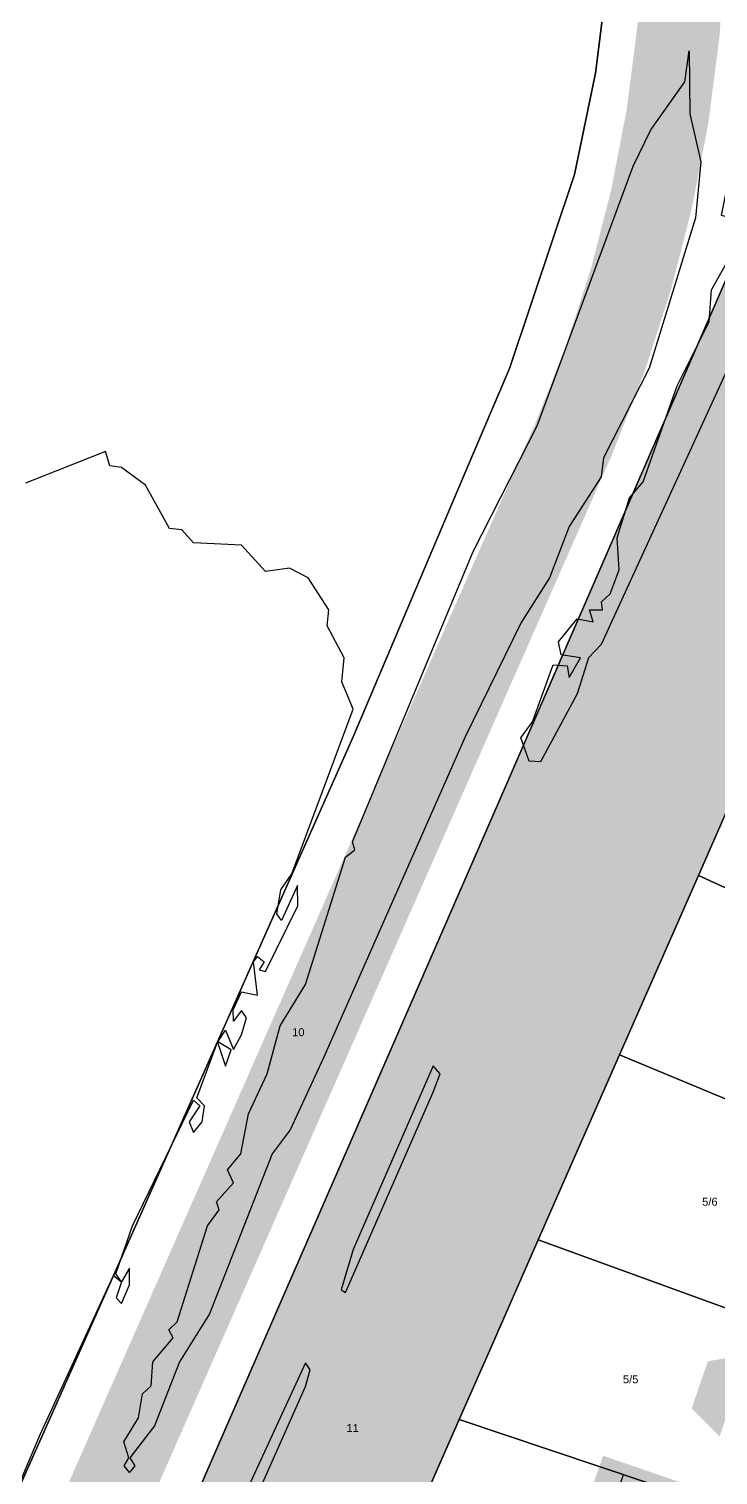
# Model space of a CAD drawing. Header units: millimetres. Extents: x 238 to 3518, y -74 to 2735.
# Drawn here: x 1495 to 1581.2, y 1959.1 to 2139.8 of the extents above; entities that cross this region are included whole.
import ezdxf
from ezdxf.enums import TextEntityAlignment as Align

# ---------------------------------------------------------------- set-up
doc = ezdxf.new("R2010")
doc.units = ezdxf.units.MM
for name, color, linetype in [('LP_Flurstueck_bez', 7, 'Continuous'), ('LP_Flurstuecke', 8, 'Continuous'), ('LP_Gebaeude_F', 254, 'Continuous'), ('LP_Gebaeude_Schatten', 7, 'Continuous'), ('LP_Gebaeude_U', 7, 'Continuous'), ('LP_Topographie_Hoehenlinien', 8, 'Continuous'), ('LP_Verkehr_Bahnverkehr', 32, 'Continuous'), ('LP_Verkehr_Strassen', 9, 'Continuous'), ('LP_Verkehr_Wege_Plaetze', 252, 'Continuous')]:
    doc.layers.add(name, color=color, linetype=linetype)
doc.styles.get("Standard").update_dxf_attribs({"font": 'arial.ttf'})

msp = doc.modelspace()

# ---------------------------------------------------------------- hatches: boundary and pattern name
at = {"layer": 'LP_Gebaeude_F'}
msp.add_hatch(color=254, dxfattribs=at).paths.add_polyline_path([(1567.97, 1955.18), (1579.59, 1951.97), (1580.7, 1955.24), (1569.3, 1959.1)])
at = {"layer": 'LP_Gebaeude_Schatten'}
for points in [[(1579.88, 1973.29), (1582.43, 1973.72), (1582.44, 1973.75), (1582.66, 1973.67), (1583.01, 1973.6), (1583.38, 1973.8), (1584.83, 1972.97), (1585.68, 1972.51), (1585.22, 1974.21), (1590.2, 1972.38), (1589.52, 1970.4), (1591.14, 1969.84), (1590.33, 1967.47), (1589.38, 1967.8), (1588.51, 1968.1), (1588.61, 1968.41), (1588.06, 1968.6), (1587.94, 1968.25), (1587.93, 1968.22), (1583.38, 1969.79), (1581.34, 1963.88), (1577.84, 1967.38), (1579.88, 1973.29)], [(1566.77, 1961.48), (1578.19, 1957.55), (1579.78, 1955.97), (1580.86, 1955.4), (1584.97, 1953.53), (1589.47, 1949.03), (1586.36, 1949.9), (1585.39, 1950.17), (1584.41, 1950.44), (1581.32, 1951.31), (1579.65, 1945.13), (1570.49, 1947.69), (1568.09, 1946.22), (1567.31, 1943.3), (1568.49, 1940.94), (1568.47, 1940.84), (1567.67, 1937.89), (1563.67, 1941.89), (1563.47, 1945.84), (1563.53, 1945.87), (1563.55, 1946.82), (1563.31, 1947.3), (1563.59, 1950.72), (1565.99, 1952.19), (1575.15, 1949.63), (1576.01, 1952.8), (1579.55, 1951.8), (1580.69, 1955.05), (1569.27, 1958.98), (1567.91, 1955.09), (1565.41, 1957.59), (1566.77, 1961.48)]]:
    msp.add_hatch(color=7, dxfattribs=at).paths.add_polyline_path(points)
at = {"layer": 'LP_Verkehr_Bahnverkehr'}
for points in [[(1409.67, 1724.74), (1419.75, 1719.16), (1476.35, 1845.39), (1506.27, 1916.28), (1531.99, 1975.55), (1559.69, 2040.54), (1621.08, 2176.98), (1614.45, 2182.82), (1591.2, 2129.38), (1585.2, 2115.54), (1553.61, 2042.93), (1516.21, 1957.22), (1490.18, 1898.56), (1486.75, 1892.03), (1459.16, 1829.52), (1421.77, 1743.36), (1413.83, 1725.17)], [(1419.75, 1719.16), (1432.91, 1711.87), (1490.17, 1839.56), (1520.03, 1910.31), (1545.77, 1969.63), (1573.36, 2034.39), (1632.82, 2166.63), (1621.08, 2176.98), (1559.69, 2040.54), (1531.99, 1975.55), (1506.27, 1916.28), (1476.35, 1845.39)], [(1432.91, 1711.87), (1437.48, 1710.58), (1440.84, 1718.64), (1460.93, 1764.72), (1468.35, 1781.85), (1476.31, 1800.23), (1485.67, 1821.83), (1496.64, 1847.17), (1507.95, 1873.27), (1513.61, 1886.34), (1514.59, 1888.47), (1517.23, 1894.23), (1522.94, 1907.22), (1538.82, 1943.34), (1548.79, 1966.01), (1552.43, 1974.29), (1558.66, 1988.45), (1568.83, 2011.58), (1578.7, 2034.02), (1587.55, 2054.17), (1588.77, 2056.92), (1598.86, 2079.88), (1609.38, 2103.75), (1614.86, 2116.28), (1621.08, 2130.4), (1623.01, 2134.79), (1634.55, 2161.04), (1636.1, 2160.35), (1637.16, 2163.21), (1632.82, 2166.63), (1573.36, 2034.39), (1545.77, 1969.63), (1520.03, 1910.31), (1490.17, 1839.56)]]:
    msp.add_hatch(color=32, dxfattribs=at).paths.add_polyline_path(points)
at = {"layer": 'LP_Verkehr_Strassen'}
msp.add_hatch(color=9, dxfattribs=at).paths.add_polyline_path([(1394.14, 1733.79), (1399.28, 1730.79), (1404.89, 1727.53), (1451.91, 1832.72), (1477.22, 1890.16), (1564.44, 2088.09), (1568.32, 2097.93), (1571.59, 2108), (1574.22, 2118.24), (1576.23, 2128.63), (1577.58, 2139.12), (1578.29, 2149.67), (1578.39, 2157.82), (1579.26, 2161.02), (1580.83, 2163.94), (1581.74, 2164.98), (1583.02, 2166.43), (1585.72, 2168.37), (1584.26, 2179.98), (1580.91, 2181.45), (1578.13, 2183.82), (1576.15, 2186.9), (1574.22, 2198.1), (1572.36, 2208.42), (1571.1, 2218.83), (1570.43, 2229.3), (1570.37, 2239.78), (1570.9, 2250.26), (1572.04, 2260.68), (1573.77, 2271.02), (1576.09, 2281.25), (1579, 2291.33), (1582.52, 2300.2), (1586.52, 2308.87), (1590.99, 2317.3), (1582.31, 2320.36), (1579.71, 2311.83), (1576.69, 2303.44), (1573.09, 2293.21), (1570.09, 2282.79), (1567.69, 2272.22), (1565.9, 2261.53), (1564.73, 2250.75), (1564.17, 2239.92), (1564.24, 2229.08), (1564.93, 2218.26), (1566.23, 2207.5), (1568.16, 2196.83), (1568.56, 2193.57), (1568.57, 2190.29), (1568.2, 2187.02), (1566.34, 2184.55), (1564.86, 2183.79), (1566.76, 2170.9), (1568.47, 2168.67), (1569.98, 2165.98), (1571.08, 2163.09), (1571.75, 2160.08), (1571.7, 2149.91), (1571.02, 2139.76), (1569.71, 2129.67), (1567.79, 2119.69), (1565.25, 2109.84), (1562.11, 2100.16), (1558.38, 2090.7), (1471.18, 1892.82), (1445.87, 1835.38), (1402.92, 1739.29), (1400.83, 1738.88), (1398.82, 1739.56), (1397.41, 1741.15)])
at = {"layer": 'LP_Verkehr_Wege_Plaetze'}
msp.add_hatch(color=252, dxfattribs=at).paths.add_polyline_path([(1404.89, 1727.53), (1408.14, 1725.63), (1455.34, 1831.2), (1480.65, 1888.65), (1567.93, 2086.72), (1571.85, 2096.67), (1575.19, 2106.95), (1577.88, 2117.42), (1579.93, 2128.03), (1581.32, 2138.75), (1582.04, 2149.52), (1582.14, 2157.78), (1581.74, 2164.98), (1580.83, 2163.94), (1579.26, 2161.02), (1578.39, 2157.82), (1578.29, 2149.67), (1577.58, 2139.12), (1576.23, 2128.63), (1574.22, 2118.24), (1571.59, 2108), (1568.32, 2097.93), (1564.44, 2088.09), (1477.22, 1890.16), (1451.91, 1832.72)])

# ---------------------------------------------------------------- linework, layer by layer
at = {"layer": 'LP_Flurstuecke', "color": 8}
for points in [[(1467.63, 1898.9), (1524.79, 2027.25), (1535.51, 2051.32), (1549.67, 2084.66), (1555.07, 2097.37), (1563.2, 2121.63), (1565.84, 2134.3), (1568.13, 2152.58), (1567.94, 2162.91), (1562.12, 2170.48), (1550.31, 2179.46), (1545, 2186.12), (1547.5, 2235.36), (1545.14, 2241.59), (1540.31, 2245.78), (1483.57, 2294.95), (1419.82, 2350.19), (1417.9, 2345.91), (1364.22, 2225.33), (1333.66, 2156.69), (1067.14, 2243.37), (1056.89, 2115.99), (1096.12, 2051.97), (1204.64, 1939.92)], [(1516.21, 1957.22), (1553.61, 2042.93), (1585.2, 2115.54), (1581.6, 2116.52), (1583.84, 2127.82), (1584.96, 2137.61), (1586.07, 2165.57), (1585.72, 2168.37), (1584.26, 2179.98), (1581.62, 2201.1), (1582.8, 2225.98), (1583.95, 2237.18), (1585.74, 2254.46)], [(1553.15, 2249.06), (1559.73, 2207.98), (1563.96, 2189.94), (1564.86, 2183.79), (1566.76, 2170.9), (1567.94, 2162.91), (1568.13, 2152.58), (1565.84, 2134.3), (1563.2, 2121.63), (1555.07, 2097.37), (1549.67, 2084.66), (1535.51, 2051.32), (1524.79, 2027.25), (1467.63, 1898.9)], [(1538.82, 1943.34), (1548.79, 1966.01), (1552.43, 1974.29), (1558.66, 1988.45), (1568.83, 2011.58), (1578.7, 2034.02), (1587.55, 2054.17), (1588.77, 2056.92), (1598.86, 2079.88), (1609.38, 2103.75), (1614.86, 2116.28), (1621.08, 2130.4), (1623.01, 2134.79), (1634.55, 2161.04), (1636.1, 2160.35), (1637.16, 2163.21), (1632.82, 2166.63), (1621.08, 2176.98), (1614.45, 2182.82), (1591.2, 2129.38), (1585.2, 2115.54), (1553.61, 2042.93), (1516.21, 1957.22)]]:
    msp.add_lwpolyline(points, dxfattribs=at)
for points in [[(1578.7, 2034.02), (1620.22, 2015.08), (1630.56, 2035.86), (1588.77, 2056.92), (1587.55, 2054.17)], [(1568.83, 2011.58), (1610.86, 1994.15), (1620.22, 2015.08), (1578.7, 2034.02)], [(1558.66, 1988.45), (1602.81, 1972.43), (1610.86, 1994.15), (1568.83, 2011.58)], [(1548.79, 1966.01), (1595.34, 1950.39), (1602.81, 1972.43), (1558.66, 1988.45), (1552.43, 1974.29)], [(1538.82, 1943.34), (1556.15, 1937.92), (1588.9, 1927.68), (1595.34, 1950.39), (1548.79, 1966.01)]]:
    msp.add_lwpolyline(points, close=True, dxfattribs=at)
at = {"layer": 'LP_Gebaeude_U', "color": 7}
msp.add_lwpolyline([(1567.97, 1955.18), (1579.59, 1951.97), (1580.7, 1955.24), (1569.3, 1959.1)], close=True, dxfattribs=at)
at = {"layer": 'LP_Topographie_Hoehenlinien', "color": 8}
for points in [[(1508.23, 1960.21), (1507.54, 1959.37), (1506.89, 1960.21), (1507.46, 1961.21), (1506.85, 1963.21), (1508.69, 1966.21), (1509.19, 1969.21), (1510.24, 1970.21), (1510.46, 1973.21), (1513.01, 1976.21), (1512.47, 1977.21), (1513.51, 1978.21), (1517.32, 1990.21), (1518.78, 1992.21), (1518.43, 1993.21), (1520.54, 1995.59), (1519.81, 1997.21), (1521.48, 1999.21), (1522.44, 2004.21), (1524.78, 2009.21), (1526.41, 2015.21), (1529.54, 2020.4), (1534.54, 2036.31), (1535.73, 2037.21), (1535.45, 2038.21), (1550.54, 2074.49), (1558.53, 2090.21), (1570.54, 2122.65), (1572.73, 2127.21), (1577.01, 2133.21), (1577.53, 2137.09), (1577.63, 2129.21), (1579.01, 2123.21), (1578.34, 2116.21), (1572.54, 2097.43), (1566.83, 2086.21), (1566.54, 2083.84), (1562.54, 2077.65), (1560.07, 2071.21), (1556.54, 2065.62), (1549.54, 2051.32), (1531.82, 2011.21), (1527.64, 2002.21), (1525.38, 1999.21), (1517.56, 1979.21), (1513.81, 1973.21), (1510.66, 1965.21), (1507.61, 1961.21), (1508.23, 1960.21)], [(1596.06, 2127.21), (1566.54, 2062.89), (1564.96, 2061.21), (1563.54, 2056.72), (1558.94, 2048.21)], [(1558.94, 2048.21), (1557.54, 2048.31), (1556.47, 2051.21), (1557.93, 2053.21), (1560.54, 2060.33), (1562.3, 2060.21), (1562.54, 2058.74), (1563.96, 2061.21), (1561.54, 2061.59), (1561.18, 2063.21), (1563.54, 2066.09), (1565.54, 2065.7), (1565.06, 2067.21), (1566.68, 2067.21), (1566.56, 2068.21), (1567.64, 2069.21), (1568.78, 2072.21), (1568.53, 2076.21), (1570.06, 2081.21), (1571.77, 2083.21), (1576.04, 2095.21), (1580.05, 2103.21), (1580.33, 2107.21), (1585.37, 2116.21)], [(1487.49, 1943.21), (1496.42, 1964.21), (1505.54, 1983.99), (1506.53, 1983.21), (1505.89, 1981.21), (1506.54, 1980.49), (1507.54, 1982.85), (1507.54, 1984.92), (1506.54, 1983.23), (1505.86, 1984.21), (1507.93, 1990.21), (1515.54, 2005.91), (1516.34, 2005.21), (1515, 2003.21), (1515.54, 2001.9), (1516.65, 2003.21), (1516.91, 2005.21), (1515.98, 2006.21), (1518.54, 2013.18), (1519.54, 2010.19), (1520.28, 2012.21), (1518.6, 2013.21), (1519.54, 2014.67), (1520.54, 2012.27), (1521.54, 2014.07), (1522.19, 2016.21), (1521.54, 2017.12), (1520.54, 2015.79), (1520.51, 2017.21), (1521.54, 2019.46), (1523.54, 2019.03), (1523.06, 2023.21), (1523.54, 2023.86), (1524.4, 2023.21), (1523.78, 2022.21), (1524.54, 2022.01), (1528.61, 2030.21), (1528.54, 2032.76), (1526.54, 2028.4), (1525.96, 2029.21), (1526.46, 2032.21), (1527.83, 2034.21), (1535.54, 2054.78), (1534.12, 2058.21), (1534.39, 2061.21), (1532.26, 2065.21), (1532.48, 2067.21), (1529.89, 2071.21), (1527.54, 2072.43), (1524.54, 2071.99), (1521.54, 2075.3), (1515.54, 2075.57), (1514.08, 2077.21), (1512.54, 2077.39), (1509.54, 2082.79), (1506.54, 2085), (1505.1, 2085.21), (1504.54, 2087.02), (1494.55, 2083.03)], [(1534.54, 1981.89), (1545.54, 2006.93), (1546.4, 2009.21), (1545.54, 2010.2), (1535.54, 1987.26), (1534.02, 1982.21), (1534.54, 1981.89)], [(1514.54, 1936.37), (1529.54, 1970.15), (1530.16, 1972.21), (1529.54, 1973.08), (1518.54, 1949.21), (1514.51, 1939.21), (1514.54, 1936.37)]]:
    msp.add_lwpolyline(points, dxfattribs=at)

# ---------------------------------------------------------------- texts
at = {"layer": 'LP_Flurstueck_bez', "color": 7}
for s, p in [('10', (1528.66, 2014.42)), ('5/6', (1580.13, 1993.23)), ('5/5', (1570.22, 1971.03)), ('11', (1535.45, 1964.94))]:
    msp.add_text(s, height=1, dxfattribs=at).set_placement(p, align=Align.MIDDLE_CENTER)

doc.saveas('drawing.dxf')
